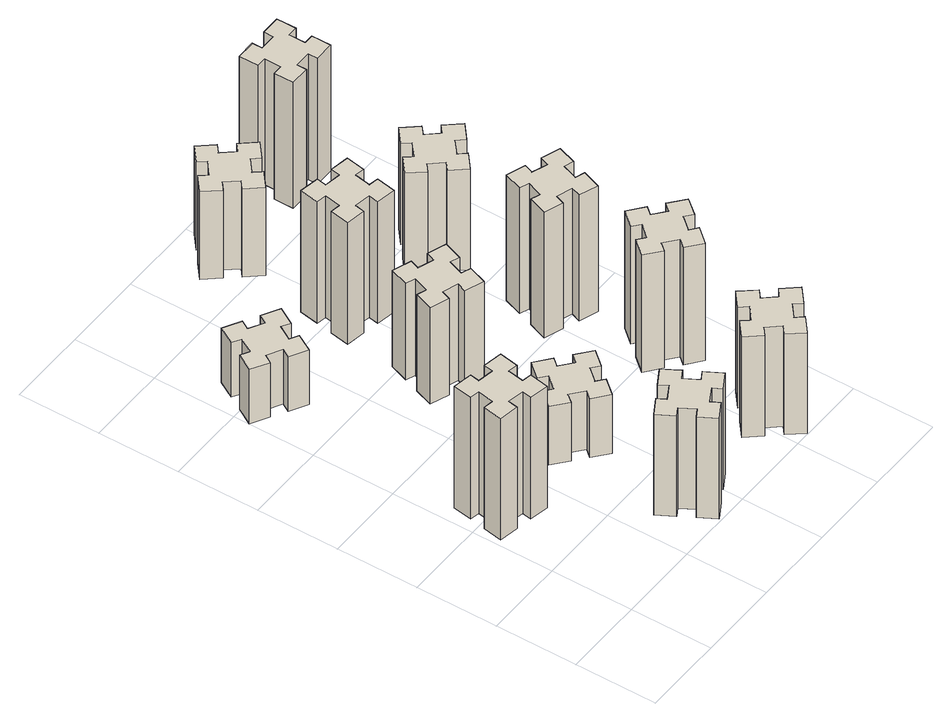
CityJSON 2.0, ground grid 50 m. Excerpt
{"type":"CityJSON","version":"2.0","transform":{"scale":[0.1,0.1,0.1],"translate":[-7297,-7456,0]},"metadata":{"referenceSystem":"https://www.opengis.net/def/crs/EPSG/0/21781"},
"CityObjects":{
"building1":{"type":"Building","attributes":{"class":"1000","function":"1000","usage":"1000","yearOfConstruction":2016,"roofType":"1000","measuredHeight":87,"storeysAboveGround":30,"storeysBelowGround":0},"geometry":[{"type":"Solid","lod":"1","boundaries":[[[[0,1,2,3,4,5,6,7,8,9,10,11,12,13,14,15,16,17,18,19]],[[17,16,20,21]],[[16,15,22,20]],[[15,14,23,22]],[[14,13,24,23]],[[13,12,25,24]],[[12,11,26,25]],[[11,10,27,26]],[[10,9,28,27]],[[9,8,29,28]],[[8,7,30,29]],[[7,6,31,30]],[[6,5,32,31]],[[5,4,33,32]],[[4,3,34,33]],[[3,2,35,34]],[[2,1,36,35]],[[1,0,37,36]],[[0,19,38,37]],[[19,18,39,38]],[[18,17,21,39]],[[24,25,26,27,28,29,30,31,32,33,34,35,36,37,38,39,21,20,22,23]]]]}]},
"building2":{"type":"Building","attributes":{"class":"1000","function":"1000","usage":"1000","yearOfConstruction":2016,"roofType":"1000","measuredHeight":72,"storeysAboveGround":30,"storeysBelowGround":0},"geometry":[{"type":"Solid","lod":"1","boundaries":[[[[40,41,42,43,44,45,46,47,48,49,50,51,52,53,54,55,56,57,58,59]],[[57,56,60,61]],[[56,55,62,60]],[[55,54,63,62]],[[54,53,64,63]],[[53,52,65,64]],[[52,51,66,65]],[[51,50,67,66]],[[50,49,68,67]],[[49,48,69,68]],[[48,47,70,69]],[[47,46,71,70]],[[46,45,72,71]],[[45,44,73,72]],[[44,43,74,73]],[[43,42,75,74]],[[42,41,76,75]],[[41,40,77,76]],[[40,59,78,77]],[[59,58,79,78]],[[58,57,61,79]],[[64,65,66,67,68,69,70,71,72,73,74,75,76,77,78,79,61,60,62,63]]]]}]},
"building3":{"type":"Building","attributes":{"class":"1000","function":"1000","usage":"1000","yearOfConstruction":2016,"roofType":"1000","measuredHeight":39,"storeysAboveGround":30,"storeysBelowGround":0},"geometry":[{"type":"Solid","lod":"1","boundaries":[[[[80,81,82,83,84,85,86,87,88,89,90,91,92,93,94,95,96,97,98,99]],[[97,96,100,101]],[[96,95,102,100]],[[95,94,103,102]],[[94,93,104,103]],[[93,92,105,104]],[[92,91,106,105]],[[91,90,107,106]],[[90,89,108,107]],[[89,88,109,108]],[[88,87,110,109]],[[87,86,111,110]],[[86,85,112,111]],[[85,84,113,112]],[[84,83,114,113]],[[83,82,115,114]],[[82,81,116,115]],[[81,80,117,116]],[[80,99,118,117]],[[99,98,119,118]],[[98,97,101,119]],[[104,105,106,107,108,109,110,111,112,113,114,115,116,117,118,119,101,100,102,103]]]]}]},
"building4":{"type":"Building","attributes":{"class":"1000","function":"1000","usage":"1000","yearOfConstruction":2016,"roofType":"1000","measuredHeight":42,"storeysAboveGround":30,"storeysBelowGround":0},"geometry":[{"type":"Solid","lod":"1","boundaries":[[[[120,121,122,123,124,125,126,127,128,129,130,131,132,133,134,135,136,137,138,139]],[[137,136,140,141]],[[136,135,142,140]],[[135,134,143,142]],[[134,133,144,143]],[[133,132,145,144]],[[132,131,146,145]],[[131,130,147,146]],[[130,129,148,147]],[[129,128,149,148]],[[128,127,150,149]],[[127,126,151,150]],[[126,125,152,151]],[[125,124,153,152]],[[124,123,154,153]],[[123,122,155,154]],[[122,121,156,155]],[[121,120,157,156]],[[120,139,158,157]],[[139,138,159,158]],[[138,137,141,159]],[[144,145,146,147,148,149,150,151,152,153,154,155,156,157,158,159,141,140,142,143]]]]}]},
"building5":{"type":"Building","attributes":{"class":"1000","function":"1000","usage":"1000","yearOfConstruction":2016,"roofType":"1000","measuredHeight":69,"storeysAboveGround":30,"storeysBelowGround":0},"geometry":[{"type":"Solid","lod":"1","boundaries":[[[[160,161,162,163,164,165,166,167,168,169,170,171,172,173,174,175,176,177,178,179]],[[177,176,180,181]],[[176,175,182,180]],[[175,174,183,182]],[[174,173,184,183]],[[173,172,185,184]],[[172,171,186,185]],[[171,170,187,186]],[[170,169,188,187]],[[169,168,189,188]],[[168,167,190,189]],[[167,166,191,190]],[[166,165,192,191]],[[165,164,193,192]],[[164,163,194,193]],[[163,162,195,194]],[[162,161,196,195]],[[161,160,197,196]],[[160,179,198,197]],[[179,178,199,198]],[[178,177,181,199]],[[184,185,186,187,188,189,190,191,192,193,194,195,196,197,198,199,181,180,182,183]]]]}]},
"building6":{"type":"Building","attributes":{"class":"1000","function":"1000","usage":"1000","yearOfConstruction":2016,"roofType":"1000","measuredHeight":72,"storeysAboveGround":30,"storeysBelowGround":0},"geometry":[{"type":"Solid","lod":"1","boundaries":[[[[200,201,202,203,204,205,206,207,208,209,210,211,212,213,214,215,216,217,218,219]],[[217,216,220,221]],[[216,215,222,220]],[[215,214,223,222]],[[214,213,224,223]],[[213,212,225,224]],[[212,211,226,225]],[[211,210,227,226]],[[210,209,228,227]],[[209,208,229,228]],[[208,207,230,229]],[[207,206,231,230]],[[206,205,232,231]],[[205,204,233,232]],[[204,203,234,233]],[[203,202,235,234]],[[202,201,236,235]],[[201,200,237,236]],[[200,219,238,237]],[[219,218,239,238]],[[218,217,221,239]],[[224,225,226,227,228,229,230,231,232,233,234,235,236,237,238,239,221,220,222,223]]]]}]},
"building7":{"type":"Building","attributes":{"class":"1000","function":"1000","usage":"1000","yearOfConstruction":2016,"roofType":"1000","measuredHeight":87,"storeysAboveGround":30,"storeysBelowGround":0},"geometry":[{"type":"Solid","lod":"1","boundaries":[[[[240,241,242,243,244,245,246,247,248,249,250,251,252,253,254,255,256,257,258,259]],[[257,256,260,261]],[[256,255,262,260]],[[255,254,263,262]],[[254,253,264,263]],[[253,252,265,264]],[[252,251,266,265]],[[251,250,267,266]],[[250,249,268,267]],[[249,248,269,268]],[[248,247,270,269]],[[247,246,271,270]],[[246,245,272,271]],[[245,244,273,272]],[[244,243,274,273]],[[243,242,275,274]],[[242,241,276,275]],[[241,240,277,276]],[[240,259,278,277]],[[259,258,279,278]],[[258,257,261,279]],[[264,265,266,267,268,269,270,271,272,273,274,275,276,277,278,279,261,260,262,263]]]]}]},
"building8":{"type":"Building","attributes":{"class":"1000","function":"1000","usage":"1000","yearOfConstruction":2016,"roofType":"1000","measuredHeight":63,"storeysAboveGround":30,"storeysBelowGround":0},"geometry":[{"type":"Solid","lod":"1","boundaries":[[[[280,281,282,283,284,285,286,287,288,289,290,291,292,293,294,295,296,297,298,299]],[[297,296,300,301]],[[296,295,302,300]],[[295,294,303,302]],[[294,293,304,303]],[[293,292,305,304]],[[292,291,306,305]],[[291,290,307,306]],[[290,289,308,307]],[[289,288,309,308]],[[288,287,310,309]],[[287,286,311,310]],[[286,285,312,311]],[[285,284,313,312]],[[284,283,314,313]],[[283,282,315,314]],[[282,281,316,315]],[[281,280,317,316]],[[280,299,318,317]],[[299,298,319,318]],[[298,297,301,319]],[[304,305,306,307,308,309,310,311,312,313,314,315,316,317,318,319,301,300,302,303]]]]}]},
"building9":{"type":"Building","attributes":{"class":"1000","function":"1000","usage":"1000","yearOfConstruction":2016,"roofType":"1000","measuredHeight":84,"storeysAboveGround":30,"storeysBelowGround":0},"geometry":[{"type":"Solid","lod":"1","boundaries":[[[[320,321,322,323,324,325,326,327,328,329,330,331,332,333,334,335,336,337,338,339]],[[337,336,340,341]],[[336,335,342,340]],[[335,334,343,342]],[[334,333,344,343]],[[333,332,345,344]],[[332,331,346,345]],[[331,330,347,346]],[[330,329,348,347]],[[329,328,349,348]],[[328,327,350,349]],[[327,326,351,350]],[[326,325,352,351]],[[325,324,353,352]],[[324,323,354,353]],[[323,322,355,354]],[[322,321,356,355]],[[321,320,357,356]],[[320,339,358,357]],[[339,338,359,358]],[[338,337,341,359]],[[344,345,346,347,348,349,350,351,352,353,354,355,356,357,358,359,341,340,342,343]]]]}]},
"building10":{"type":"Building","attributes":{"class":"1000","function":"1000","usage":"1000","yearOfConstruction":2016,"roofType":"1000","measuredHeight":90,"storeysAboveGround":30,"storeysBelowGround":0},"geometry":[{"type":"Solid","lod":"1","boundaries":[[[[360,361,362,363,364,365,366,367,368,369,370,371,372,373,374,375,376,377,378,379]],[[377,376,380,381]],[[376,375,382,380]],[[375,374,383,382]],[[374,373,384,383]],[[373,372,385,384]],[[372,371,386,385]],[[371,370,387,386]],[[370,369,388,387]],[[369,368,389,388]],[[368,367,390,389]],[[367,366,391,390]],[[366,365,392,391]],[[365,364,393,392]],[[364,363,394,393]],[[363,362,395,394]],[[362,361,396,395]],[[361,360,397,396]],[[360,379,398,397]],[[379,378,399,398]],[[378,377,381,399]],[[384,385,386,387,388,389,390,391,392,393,394,395,396,397,398,399,381,380,382,383]]]]}]},
"building11":{"type":"Building","attributes":{"class":"1000","function":"1000","usage":"1000","yearOfConstruction":2016,"roofType":"1000","measuredHeight":72,"storeysAboveGround":30,"storeysBelowGround":0},"geometry":[{"type":"Solid","lod":"1","boundaries":[[[[400,401,402,403,404,405,406,407,408,409,410,411,412,413,414,415,416,417,418,419]],[[417,416,420,421]],[[416,415,422,420]],[[415,414,423,422]],[[414,413,424,423]],[[413,412,425,424]],[[412,411,426,425]],[[411,410,427,426]],[[410,409,428,427]],[[409,408,429,428]],[[408,407,430,429]],[[407,406,431,430]],[[406,405,432,431]],[[405,404,433,432]],[[404,403,434,433]],[[403,402,435,434]],[[402,401,436,435]],[[401,400,437,436]],[[400,419,438,437]],[[419,418,439,438]],[[418,417,421,439]],[[424,425,426,427,428,429,430,431,432,433,434,435,436,437,438,439,421,420,422,423]]]]}]},
"building12":{"type":"Building","attributes":{"class":"1000","function":"1000","usage":"1000","yearOfConstruction":2016,"roofType":"1000","measuredHeight":90,"storeysAboveGround":30,"storeysBelowGround":0},"geometry":[{"type":"Solid","lod":"1","boundaries":[[[[440,441,442,443,444,445,446,447,448,449,450,451,452,453,454,455,456,457,458,459]],[[457,456,460,461]],[[456,455,462,460]],[[455,454,463,462]],[[454,453,464,463]],[[453,452,465,464]],[[452,451,466,465]],[[451,450,467,466]],[[450,449,468,467]],[[449,448,469,468]],[[448,447,470,469]],[[447,446,471,470]],[[446,445,472,471]],[[445,444,473,472]],[[444,443,474,473]],[[443,442,475,474]],[[442,441,476,475]],[[441,440,477,476]],[[440,459,478,477]],[[459,458,479,478]],[[458,457,461,479]],[[464,465,466,467,468,469,470,471,472,473,474,475,476,477,478,479,461,460,462,463]]]]}]}
},
"vertices":[
[335,917,0],[352,1015,0],[411,1005,0],[432,1123,0],[314,1144,0],[304,1085,0],[205,1102,0],[216,1161,0],[97,1182,0],[77,1064,0],[136,1054,0],[118,955,0],[59,966,0],[38,847,0],[157,827,0],[167,886,0],[265,868,0],[255,809,0],[373,788,0],[394,907,0],[265,868,870],[255,809,870],[167,886,870],[157,827,870],[38,847,870],[59,966,870],[118,955,870],[136,1054,870],[77,1064,870],[97,1182,870],[216,1161,870],[205,1102,870],[304,1085,870],[314,1144,870],[432,1123,870],[411,1005,870],[352,1015,870],[335,917,870],[394,907,870],[373,788,870],
[755,234,0],[805,147,0],[753,117,0],[813,13,0],[917,73,0],[887,125,0],[974,175,0],[1004,123,0],[1108,183,0],[1048,287,0],[996,257,0],[946,344,0],[998,374,0],[938,478,0],[834,418,0],[864,366,0],[777,316,0],[747,368,0],[643,308,0],[703,204,0],[777,316,720],[747,368,720],[864,366,720],[834,418,720],[938,478,720],[998,374,720],[946,344,720],[996,257,720],[1048,287,720],[1108,183,720],[1004,123,720],[974,175,720],[887,125,720],[917,73,720],[813,13,720],[753,117,720],[805,147,720],[755,234,720],[703,204,720],[643,308,720],
[306,2367,0],[356,2454,0],[408,2424,0],[468,2528,0],[364,2588,0],[334,2536,0],[247,2586,0],[277,2638,0],[173,2698,0],[113,2594,0],[165,2564,0],[115,2477,0],[63,2507,0],[3,2403,0],[107,2343,0],[137,2395,0],[224,2345,0],[194,2293,0],[298,2233,0],[358,2337,0],[224,2345,390],[194,2293,390],[137,2395,390],[107,2343,390],[3,2403,390],[63,2507,390],[115,2477,390],[165,2564,390],[113,2594,390],[173,2698,390],[277,2638,390],[247,2586,390],[334,2536,390],[364,2588,390],[468,2528,390],[408,2424,390],[356,2454,390],[306,2367,390],[358,2337,390],[298,2233,390],
[927,876,0],[992,953,0],[1038,914,0],[1115,1006,0],[1023,1083,0],[984,1037,0],[908,1102,0],[946,1148,0],[854,1225,0],[777,1133,0],[823,1094,0],[759,1018,0],[713,1056,0],[636,964,0],[728,887,0],[766,933,0],[843,869,0],[804,823,0],[896,746,0],[973,838,0],[843,869,420],[804,823,420],[766,933,420],[728,887,420],[636,964,420],[713,1056,420],[759,1018,420],[823,1094,420],[777,1133,420],[854,1225,420],[946,1148,420],[908,1102,420],[984,1037,420],[1023,1083,420],[1115,1006,420],[1038,914,420],[992,953,420],[927,876,420],[973,838,420],[896,746,420],
[962,1741,0],[996,1835,0],[1052,1814,0],[1093,1927,0],[980,1968,0],[960,1912,0],[866,1946,0],[887,2002,0],[774,2043,0],[733,1930,0],[789,1910,0],[755,1816,0],[699,1837,0],[657,1724,0],[770,1683,0],[791,1739,0],[885,1705,0],[864,1649,0],[977,1607,0],[1018,1720,0],[885,1705,690],[864,1649,690],[791,1739,690],[770,1683,690],[657,1724,690],[699,1837,690],[755,1816,690],[789,1910,690],[733,1930,690],[774,2043,690],[887,2002,690],[866,1946,690],[960,1912,690],[980,1968,690],[1093,1927,690],[1052,1814,690],[996,1835,690],[962,1741,690],[1018,1720,690],[977,1607,690],
[1648,129,0],[1724,193,0],[1763,147,0],[1855,224,0],[1778,316,0],[1732,278,0],[1667,354,0],[1713,393,0],[1636,485,0],[1544,408,0],[1583,362,0],[1506,297,0],[1468,343,0],[1376,266,0],[1453,174,0],[1499,213,0],[1563,136,0],[1517,98,0],[1594,6,0],[1686,83,0],[1563,136,720],[1517,98,720],[1499,213,720],[1453,174,720],[1376,266,720],[1468,343,720],[1506,297,720],[1583,362,720],[1544,408,720],[1636,485,720],[1713,393,720],[1667,354,720],[1732,278,720],[1778,316,720],[1855,224,720],[1763,147,720],[1724,193,720],[1648,129,720],[1686,83,720],[1594,6,720],
[876,2534,0],[858,2435,0],[799,2446,0],[778,2327,0],[897,2307,0],[907,2366,0],[1005,2348,0],[995,2289,0],[1113,2268,0],[1134,2387,0],[1075,2397,0],[1092,2495,0],[1151,2485,0],[1172,2603,0],[1054,2624,0],[1044,2565,0],[945,2582,0],[956,2641,0],[837,2662,0],[817,2544,0],[945,2582,870],[956,2641,870],[1044,2565,870],[1054,2624,870],[1172,2603,870],[1151,2485,870],[1092,2495,870],[1075,2397,870],[1134,2387,870],[1113,2268,870],[995,2289,870],[1005,2348,870],[907,2366,870],[897,2307,870],[778,2327,870],[799,2446,870],[858,2435,870],[876,2534,870],[817,2544,870],[837,2662,870],
[1092,3238,0],[1027,3314,0],[1073,3353,0],[996,3445,0],[904,3368,0],[943,3322,0],[866,3257,0],[828,3303,0],[736,3226,0],[813,3134,0],[859,3173,0],[923,3096,0],[877,3058,0],[954,2966,0],[1046,3043,0],[1008,3089,0],[1084,3153,0],[1123,3107,0],[1215,3184,0],[1138,3276,0],[1084,3153,630],[1123,3107,630],[1008,3089,630],[1046,3043,630],[954,2966,630],[877,3058,630],[923,3096,630],[859,3173,630],[813,3134,630],[736,3226,630],[828,3303,630],[866,3257,630],[943,3322,630],[904,3368,630],[996,3445,630],[1073,3353,630],[1027,3314,630],[1092,3238,630],[1138,3276,630],[1215,3184,630],
[1767,876,0],[1832,953,0],[1878,914,0],[1955,1006,0],[1863,1083,0],[1824,1037,0],[1748,1102,0],[1786,1148,0],[1694,1225,0],[1617,1133,0],[1663,1094,0],[1599,1018,0],[1553,1056,0],[1476,964,0],[1568,887,0],[1606,933,0],[1683,869,0],[1644,823,0],[1736,746,0],[1813,838,0],[1683,869,840],[1644,823,840],[1606,933,840],[1568,887,840],[1476,964,840],[1553,1056,840],[1599,1018,840],[1663,1094,840],[1617,1133,840],[1694,1225,840],[1786,1148,840],[1748,1102,840],[1824,1037,840],[1863,1083,840],[1955,1006,840],[1878,914,840],[1832,953,840],[1767,876,840],[1813,838,840],[1736,746,840],
[1700,1712,0],[1606,1746,0],[1627,1802,0],[1514,1843,0],[1473,1730,0],[1529,1710,0],[1495,1616,0],[1439,1637,0],[1397,1524,0],[1510,1483,0],[1531,1539,0],[1625,1505,0],[1604,1449,0],[1717,1407,0],[1758,1520,0],[1702,1541,0],[1736,1635,0],[1792,1614,0],[1833,1727,0],[1720,1768,0],[1736,1635,900],[1792,1614,900],[1702,1541,900],[1758,1520,900],[1717,1407,900],[1604,1449,900],[1625,1505,900],[1531,1539,900],[1510,1483,900],[1397,1524,900],[1439,1637,900],[1495,1616,900],[1529,1710,900],[1473,1730,900],[1514,1843,900],[1627,1802,900],[1606,1746,900],[1700,1712,900],[1720,1768,900],[1833,1727,900],
[1499,2333,0],[1563,2256,0],[1517,2218,0],[1594,2126,0],[1686,2203,0],[1648,2249,0],[1724,2313,0],[1763,2267,0],[1855,2344,0],[1778,2436,0],[1732,2398,0],[1667,2474,0],[1713,2513,0],[1636,2605,0],[1544,2528,0],[1583,2482,0],[1506,2417,0],[1468,2463,0],[1376,2386,0],[1453,2294,0],[1506,2417,720],[1468,2463,720],[1583,2482,720],[1544,2528,720],[1636,2605,720],[1713,2513,720],[1667,2474,720],[1732,2398,720],[1778,2436,720],[1855,2344,720],[1763,2267,720],[1724,2313,720],[1648,2249,720],[1686,2203,720],[1594,2126,720],[1517,2218,720],[1563,2256,720],[1499,2333,720],[1453,2294,720],[1376,2386,720],
[1565,3195,0],[1665,3195,0],[1665,3135,0],[1785,3135,0],[1785,3255,0],[1725,3255,0],[1725,3355,0],[1785,3355,0],[1785,3475,0],[1665,3475,0],[1665,3415,0],[1565,3415,0],[1565,3475,0],[1445,3475,0],[1445,3355,0],[1505,3355,0],[1505,3255,0],[1445,3255,0],[1445,3135,0],[1565,3135,0],[1505,3255,900],[1445,3255,900],[1505,3355,900],[1445,3355,900],[1445,3475,900],[1565,3475,900],[1565,3415,900],[1665,3415,900],[1665,3475,900],[1785,3475,900],[1785,3355,900],[1725,3355,900],[1725,3255,900],[1785,3255,900],[1785,3135,900],[1665,3135,900],[1665,3195,900],[1565,3195,900],[1565,3135,900],[1445,3135,900]
]}
